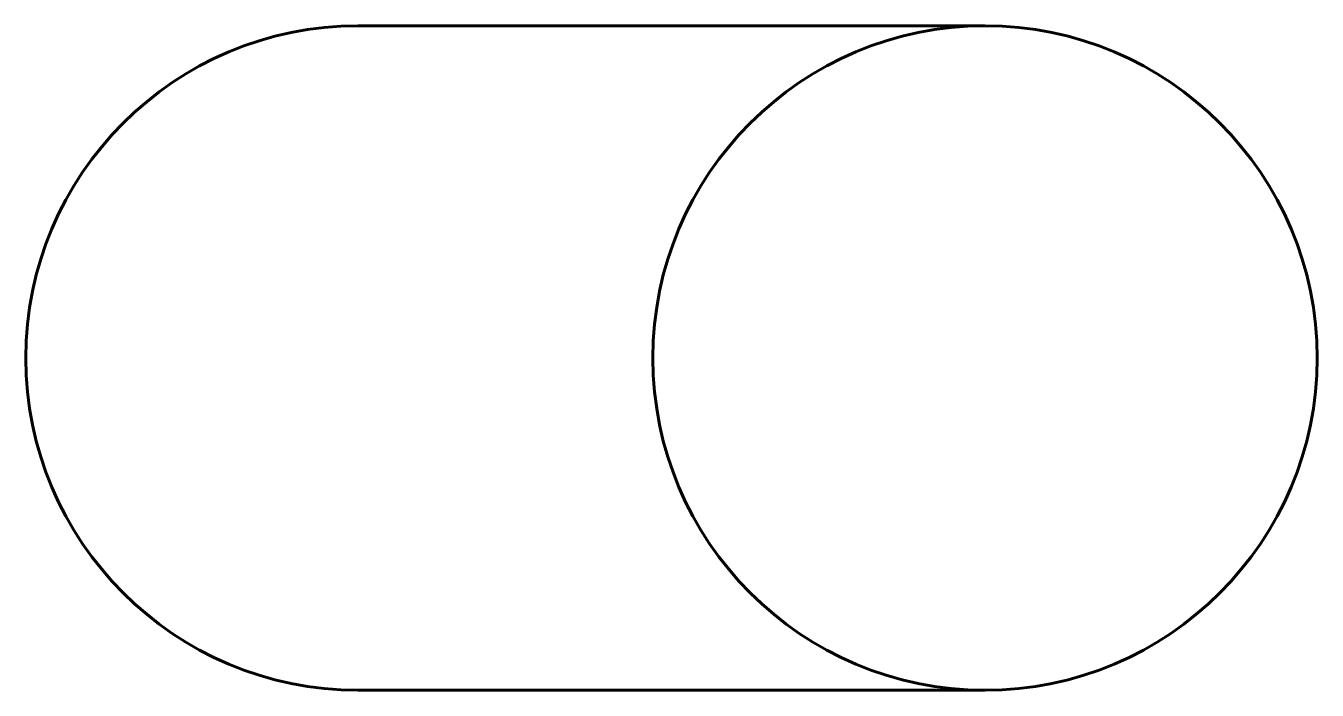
# Model space of a CAD drawing. Header units: millimetres. Extents: x 861 to 896, y -105 to -87.
import ezdxf

# ---------------------------------------------------------------- set-up
doc = ezdxf.new("R2010")
doc.units = ezdxf.units.MM
doc.linetypes.add('K5LT_BASIC', pattern=[0])
doc.layers.add('Системный слой', color=7, linetype='Continuous')

msp = doc.modelspace()

# ---------------------------------------------------------------- linework, layer by layer
at = {"layer": 'Системный слой', "color": 150, "linetype": 'K5LT_BASIC', "lineweight": 60, "true_color": 0x0080ff}
for p, q in [((870.01, -87), (887, -87)), ((870.01, -105), (887, -105))]:
    msp.add_line(p, q, dxfattribs=at)
msp.add_circle((887, -96), 9, dxfattribs=at)
for centre, start, end in [((870.01, -96), 90, 270), ((870.01, -96), 90, 270), ((887, -96), 270, 90)]:
    msp.add_arc(centre, 9, start, end, dxfattribs=at)

doc.saveas('drawing.dxf')
